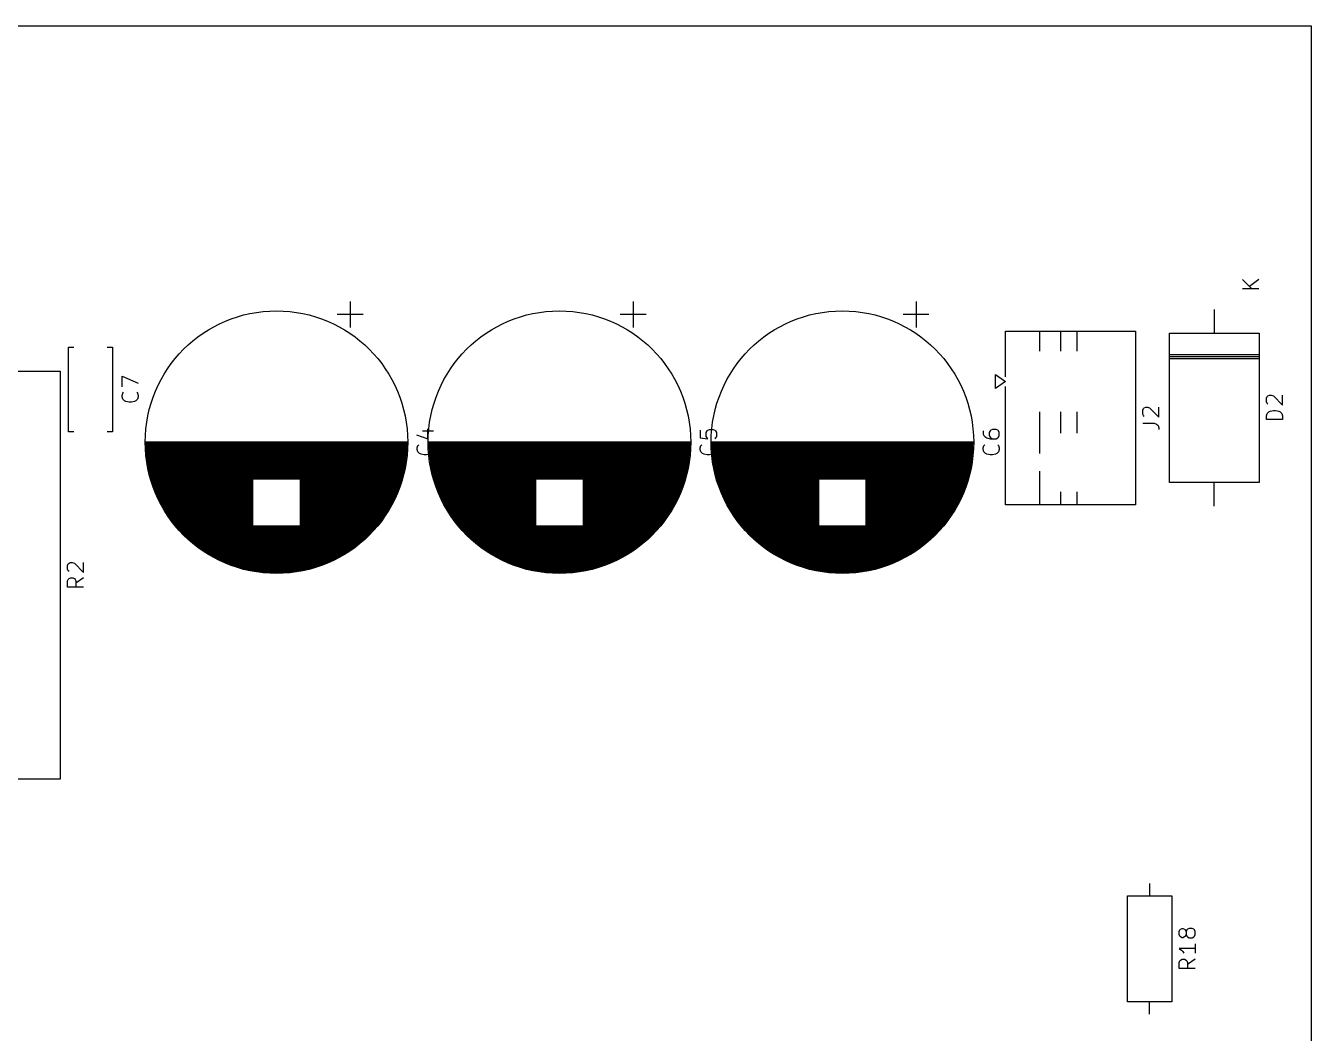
# Model space of a CAD drawing. Header units: millimetres. Extents: x 20 to 168, y -138 to -20.
# Drawn here: x 88.5 to 168, y -82.3 to -20 of the extents above; entities that cross this region are included whole.
import ezdxf

# ---------------------------------------------------------------- set-up
doc = ezdxf.new("R2010")
doc.units = ezdxf.units.MM
doc.layers.add('Edge.Cuts', color=40, linetype='CONTINUOUS', true_color=0xfabd2f)
doc.layers.add('F.Silkscreen', color=254, linetype='CONTINUOUS', true_color=0xebdbb2)

msp = doc.modelspace()

# ---------------------------------------------------------------- linework, layer by layer
at = {"layer": 'Edge.Cuts', "linetype": 'CONTINUOUS'}
for p, q in [((20, -20), (168, -20)), ((168, -20), (168, -138))]:
    msp.add_line(p, q, dxfattribs=at)
at = {"layer": 'F.Silkscreen', "linetype": 'CONTINUOUS'}
for p, q in [((163.754819, -35.690476), (164.326247, -36.261904)), ((164.754819, -35.690476), (164.18339, -36.119047)), ((164.754819, -36.261904), (163.754819, -36.261904)), ((108.555, -37.060509), (108.555, -38.660509)), ((126.055, -37.060509), (126.055, -38.660509)), ((143.555, -37.060509), (143.555, -38.660509)), ((109.355, -37.860509), (107.755, -37.860509)), ((126.855, -37.860509), (125.255, -37.860509)), ((144.355, -37.860509), (142.755, -37.860509)), ((162, -37.54), (162, -39)), ((149.08, -38.88), (157.12, -38.88)), ((149.08, -41.7), (149.08, -38.88)), ((151.2, -38.88), (151.2, -40.12)), ((152.5, -38.88), (152.5, -40.12)), ((153.5, -38.88), (153.5, -40.12)), ((157.12, -38.88), (157.12, -49.62)), ((159.23, -39), (164.77, -39)), ((159.23, -48.24), (159.23, -39)), ((164.77, -39), (164.77, -48.24)), ((91.13, -39.88), (91.467, -39.88)), ((91.13, -45.12), (91.13, -39.88)), ((93.533, -39.88), (93.87, -39.88)), ((93.87, -39.88), (93.87, -45.12)), ((164.77, -40.35), (159.23, -40.35)), ((164.77, -40.47), (159.23, -40.47)), ((164.77, -40.59), (159.23, -40.59)), ((87.44, -41.35), (90.62, -41.35)), ((90.62, -41.35), (90.62, -66.59)), ((94.454819, -42.333332), (94.454819, -41.666666)), ((94.454819, -41.666666), (95.454819, -42.095237)), ((148.47, -42.44), (148.47, -41.56)), ((148.47, -41.56), (149.08, -42)), ((148.47, -42.44), (148.47, -41.56)), ((148.47, -41.56), (149.08, -42)), ((149.08, -42), (148.47, -42.44)), ((149.08, -42), (148.47, -42.44)), ((94.454819, -42.857142), (94.502438, -42.714285)), ((94.454819, -42.95238), (94.454819, -42.857142)), ((94.502438, -42.714285), (94.550057, -42.666666)), ((95.35958, -42.666666), (95.4072, -42.714285)), ((95.4072, -42.714285), (95.454819, -42.857142)), ((95.454819, -42.857142), (95.454819, -42.95238)), ((149.08, -49.62), (149.08, -42.3)), ((165.224819, -43.024761), (165.272438, -42.929523)), ((165.272438, -42.929523), (165.320057, -42.881904)), ((165.320057, -42.881904), (165.415295, -42.834285)), ((165.415295, -42.834285), (165.510533, -42.834285)), ((165.510533, -42.834285), (165.65339, -42.881904)), ((165.65339, -42.881904), (166.224819, -43.453332)), ((166.224819, -43.453332), (166.224819, -42.834285)), ((94.502438, -43.095237), (94.454819, -42.95238)), ((94.597676, -43.190475), (94.502438, -43.095237)), ((94.692914, -43.238094), (94.597676, -43.190475)), ((94.88339, -43.285713), (94.692914, -43.238094)), ((95.026247, -43.285713), (94.88339, -43.285713)), ((95.216723, -43.238094), (95.026247, -43.285713)), ((95.311961, -43.190475), (95.216723, -43.238094)), ((95.4072, -43.095237), (95.311961, -43.190475)), ((95.454819, -42.95238), (95.4072, -43.095237)), ((157.574819, -43.773809), (157.622438, -43.678571)), ((157.622438, -43.678571), (157.670057, -43.630952)), ((157.670057, -43.630952), (157.765295, -43.583333)), ((157.765295, -43.583333), (157.860533, -43.583333)), ((157.860533, -43.583333), (158.00339, -43.630952)), ((158.00339, -43.630952), (158.574819, -44.20238)), ((158.574819, -44.20238), (158.574819, -43.583333)), ((165.224819, -43.262856), (165.224819, -43.024761)), ((165.272438, -43.358094), (165.224819, -43.262856)), ((165.320057, -43.405713), (165.272438, -43.358094)), ((151.2, -43.88), (151.2, -46.457)), ((152.5, -43.88), (152.5, -45.188)), ((153.5, -43.88), (153.5, -45.188)), ((157.574819, -44.011904), (157.574819, -43.773809)), ((157.622438, -44.107142), (157.574819, -44.011904)), ((157.670057, -44.154761), (157.622438, -44.107142)), ((165.224819, -44.119999), (165.272438, -43.977142)), ((165.224819, -44.358094), (165.224819, -44.119999)), ((166.224819, -44.358094), (165.224819, -44.358094)), ((165.272438, -43.977142), (165.367676, -43.881904)), ((165.367676, -43.881904), (165.462914, -43.834285)), ((165.462914, -43.834285), (165.65339, -43.786666)), ((165.65339, -43.786666), (165.796247, -43.786666)), ((165.796247, -43.786666), (165.986723, -43.834285)), ((165.986723, -43.834285), (166.081961, -43.881904)), ((166.081961, -43.881904), (166.1772, -43.977142)), ((166.1772, -43.977142), (166.224819, -44.119999)), ((166.224819, -44.119999), (166.224819, -44.358094)), ((91.467, -45.12), (91.13, -45.12)), ((93.87, -45.12), (93.533, -45.12)), ((112.6572, -45.297618), (113.371485, -45.535713)), ((113.038152, -45.059523), (113.704819, -45.059523)), ((113.371485, -45.535713), (113.371485, -44.916666)), ((130.204819, -45.011904), (130.204819, -45.488094)), ((130.585771, -45.154761), (130.63339, -45.059523)), ((130.585771, -45.392856), (130.585771, -45.154761)), ((130.63339, -45.059523), (130.681009, -45.011904)), ((130.681009, -45.011904), (130.776247, -44.964285)), ((130.776247, -44.964285), (131.014342, -44.964285)), ((131.014342, -44.964285), (131.10958, -45.011904)), ((131.10958, -45.011904), (131.1572, -45.059523)), ((131.1572, -45.059523), (131.204819, -45.154761)), ((131.204819, -45.154761), (131.204819, -45.392856)), ((147.704819, -45.059523), (147.704819, -45.249999)), ((147.704819, -45.249999), (147.752438, -45.345237)), ((148.13339, -45.059523), (148.085771, -45.154761)), ((148.085771, -45.154761), (148.085771, -45.345237)), ((148.181009, -45.011904), (148.13339, -45.059523)), ((148.276247, -44.964285), (148.181009, -45.011904)), ((148.514342, -44.964285), (148.276247, -44.964285)), ((148.60958, -45.011904), (148.514342, -44.964285)), ((148.6572, -45.059523), (148.60958, -45.011904)), ((148.704819, -45.154761), (148.6572, -45.059523)), ((148.704819, -45.345237), (148.704819, -45.154761)), ((157.574819, -44.583333), (158.289104, -44.583333)), ((158.289104, -44.583333), (158.431961, -44.630952)), ((158.431961, -44.630952), (158.5272, -44.72619)), ((158.5272, -44.72619), (158.574819, -44.869047)), ((158.574819, -44.869047), (158.574819, -44.964285)), ((112.08, -45.75), (95.92, -45.75)), ((112.08, -45.79), (95.92, -45.79)), ((112.08, -45.83), (95.92, -45.83)), ((112.079, -45.87), (95.921, -45.87)), ((112.078, -45.91), (95.922, -45.91)), ((112.078, -45.95), (95.922, -45.95)), ((112.076, -45.99), (95.924, -45.99)), ((112.075, -46.03), (95.925, -46.03)), ((112.074, -46.07), (95.926, -46.07)), ((112.072, -46.11), (95.928, -46.11)), ((112.704819, -46.107142), (112.752438, -45.964285)), ((112.704819, -46.20238), (112.704819, -46.107142)), ((112.752438, -45.964285), (112.800057, -45.916666)), ((129.58, -45.75), (113.42, -45.75)), ((129.58, -45.79), (113.42, -45.79)), ((129.58, -45.83), (113.42, -45.83)), ((129.579, -45.87), (113.421, -45.87)), ((129.578, -45.91), (113.422, -45.91)), ((129.578, -45.95), (113.422, -45.95)), ((129.576, -45.99), (113.424, -45.99)), ((129.575, -46.03), (113.425, -46.03)), ((129.574, -46.07), (113.426, -46.07)), ((129.572, -46.11), (113.428, -46.11)), ((113.60958, -45.916666), (113.6572, -45.964285)), ((113.6572, -45.964285), (113.704819, -46.107142)), ((113.704819, -46.107142), (113.704819, -46.20238)), ((130.204819, -45.488094), (130.681009, -45.535713)), ((130.204819, -46.107142), (130.252438, -45.964285)), ((130.204819, -46.20238), (130.204819, -46.107142)), ((130.252438, -45.964285), (130.300057, -45.916666)), ((130.63339, -45.488094), (130.585771, -45.392856)), ((130.681009, -45.535713), (130.63339, -45.488094)), ((147.08, -45.75), (130.92, -45.75)), ((147.08, -45.79), (130.92, -45.79)), ((147.08, -45.83), (130.92, -45.83)), ((147.079, -45.87), (130.921, -45.87)), ((147.078, -45.91), (130.922, -45.91)), ((147.078, -45.95), (130.922, -45.95)), ((147.076, -45.99), (130.924, -45.99)), ((147.075, -46.03), (130.925, -46.03)), ((147.074, -46.07), (130.926, -46.07)), ((147.072, -46.11), (130.928, -46.11)), ((131.1572, -45.488094), (131.10958, -45.535713)), ((131.10958, -45.916666), (131.1572, -45.964285)), ((131.204819, -45.392856), (131.1572, -45.488094)), ((131.1572, -45.964285), (131.204819, -46.107142)), ((131.204819, -46.107142), (131.204819, -46.20238)), ((147.704819, -46.107142), (147.752438, -45.964285)), ((147.704819, -46.20238), (147.704819, -46.107142)), ((147.752438, -45.345237), (147.800057, -45.392856)), ((147.752438, -45.964285), (147.800057, -45.916666)), ((147.800057, -45.392856), (147.942914, -45.488094)), ((147.942914, -45.488094), (148.13339, -45.535713)), ((148.085771, -45.345237), (148.13339, -45.440475)), ((148.13339, -45.440475), (148.181009, -45.488094)), ((148.13339, -45.535713), (148.514342, -45.535713)), ((148.181009, -45.488094), (148.276247, -45.535713)), ((148.514342, -45.535713), (148.60958, -45.488094)), ((148.60958, -45.488094), (148.6572, -45.440475)), ((148.60958, -45.916666), (148.6572, -45.964285)), ((148.6572, -45.440475), (148.704819, -45.345237)), ((148.6572, -45.964285), (148.704819, -46.107142)), ((148.704819, -46.107142), (148.704819, -46.20238)), ((112.07, -46.15), (95.93, -46.15)), ((112.068, -46.19), (95.932, -46.19)), ((112.066, -46.23), (95.934, -46.23)), ((112.063, -46.27), (95.937, -46.27)), ((112.061, -46.31), (95.939, -46.31)), ((112.058, -46.35), (95.942, -46.35)), ((112.055, -46.39), (95.945, -46.39)), ((112.051, -46.43), (95.949, -46.43)), ((112.048, -46.47), (95.952, -46.47)), ((112.044, -46.51), (95.956, -46.51)), ((112.04, -46.55), (95.96, -46.55)), ((112.036, -46.59), (95.964, -46.59)), ((112.032, -46.63), (95.968, -46.63)), ((112.028, -46.67), (95.972, -46.67)), ((112.023, -46.71), (95.977, -46.71)), ((112.018, -46.75), (95.982, -46.75)), ((112.013, -46.79), (95.987, -46.79)), ((112.008, -46.83), (95.992, -46.83)), ((112.002, -46.87), (95.998, -46.87)), ((112.752438, -46.345237), (112.704819, -46.20238)), ((112.847676, -46.440475), (112.752438, -46.345237)), ((112.942914, -46.488094), (112.847676, -46.440475)), ((113.13339, -46.535713), (112.942914, -46.488094)), ((113.276247, -46.535713), (113.13339, -46.535713)), ((113.466723, -46.488094), (113.276247, -46.535713)), ((129.57, -46.15), (113.43, -46.15)), ((129.568, -46.19), (113.432, -46.19)), ((129.566, -46.23), (113.434, -46.23)), ((129.563, -46.27), (113.437, -46.27)), ((129.561, -46.31), (113.439, -46.31)), ((129.558, -46.35), (113.442, -46.35)), ((129.555, -46.39), (113.445, -46.39)), ((129.551, -46.43), (113.449, -46.43)), ((129.548, -46.47), (113.452, -46.47)), ((129.544, -46.51), (113.456, -46.51)), ((129.54, -46.55), (113.46, -46.55)), ((129.536, -46.59), (113.464, -46.59)), ((113.561961, -46.440475), (113.466723, -46.488094)), ((129.532, -46.63), (113.468, -46.63)), ((129.528, -46.67), (113.472, -46.67)), ((129.523, -46.71), (113.477, -46.71)), ((129.518, -46.75), (113.482, -46.75)), ((129.513, -46.79), (113.487, -46.79)), ((129.508, -46.83), (113.492, -46.83)), ((129.502, -46.87), (113.498, -46.87)), ((113.6572, -46.345237), (113.561961, -46.440475)), ((113.704819, -46.20238), (113.6572, -46.345237)), ((130.252438, -46.345237), (130.204819, -46.20238)), ((130.347676, -46.440475), (130.252438, -46.345237)), ((130.442914, -46.488094), (130.347676, -46.440475)), ((130.63339, -46.535713), (130.442914, -46.488094)), ((130.776247, -46.535713), (130.63339, -46.535713)), ((130.966723, -46.488094), (130.776247, -46.535713)), ((147.07, -46.15), (130.93, -46.15)), ((147.068, -46.19), (130.932, -46.19)), ((147.066, -46.23), (130.934, -46.23)), ((147.063, -46.27), (130.937, -46.27)), ((147.061, -46.31), (130.939, -46.31)), ((147.058, -46.35), (130.942, -46.35)), ((147.055, -46.39), (130.945, -46.39)), ((147.051, -46.43), (130.949, -46.43)), ((147.048, -46.47), (130.952, -46.47)), ((147.044, -46.51), (130.956, -46.51)), ((147.04, -46.55), (130.96, -46.55)), ((147.036, -46.59), (130.964, -46.59)), ((131.061961, -46.440475), (130.966723, -46.488094)), ((147.032, -46.63), (130.968, -46.63)), ((147.028, -46.67), (130.972, -46.67)), ((147.023, -46.71), (130.977, -46.71)), ((147.018, -46.75), (130.982, -46.75)), ((147.013, -46.79), (130.987, -46.79)), ((147.008, -46.83), (130.992, -46.83)), ((147.002, -46.87), (130.998, -46.87)), ((131.1572, -46.345237), (131.061961, -46.440475)), ((131.204819, -46.20238), (131.1572, -46.345237)), ((147.752438, -46.345237), (147.704819, -46.20238)), ((147.847676, -46.440475), (147.752438, -46.345237)), ((147.942914, -46.488094), (147.847676, -46.440475)), ((148.13339, -46.535713), (147.942914, -46.488094)), ((148.276247, -46.535713), (148.13339, -46.535713)), ((148.466723, -46.488094), (148.276247, -46.535713)), ((148.561961, -46.440475), (148.466723, -46.488094)), ((148.6572, -46.345237), (148.561961, -46.440475)), ((148.704819, -46.20238), (148.6572, -46.345237)), ((111.997, -46.91), (96.003, -46.91)), ((111.991, -46.95), (96.009, -46.95)), ((111.985, -46.99), (96.015, -46.99)), ((111.978, -47.03), (96.022, -47.03)), ((111.972, -47.07), (96.028, -47.07)), ((111.965, -47.11), (96.035, -47.11)), ((111.958, -47.15), (96.042, -47.15)), ((111.951, -47.19), (96.049, -47.19)), ((111.944, -47.23), (96.056, -47.23)), ((111.936, -47.27), (96.064, -47.27)), ((111.929, -47.31), (96.071, -47.31)), ((111.921, -47.35), (96.079, -47.35)), ((111.913, -47.39), (96.087, -47.39)), ((111.904, -47.43), (96.096, -47.43)), ((111.896, -47.47), (96.104, -47.47)), ((111.887, -47.51), (96.113, -47.51)), ((111.878, -47.55), (96.122, -47.55)), ((111.869, -47.59), (96.131, -47.59)), ((111.859, -47.63), (96.141, -47.63)), ((111.85, -47.67), (96.15, -47.67)), ((129.497, -46.91), (113.503, -46.91)), ((129.491, -46.95), (113.509, -46.95)), ((129.485, -46.99), (113.515, -46.99)), ((129.478, -47.03), (113.522, -47.03)), ((129.472, -47.07), (113.528, -47.07)), ((129.465, -47.11), (113.535, -47.11)), ((129.458, -47.15), (113.542, -47.15)), ((129.451, -47.19), (113.549, -47.19)), ((129.444, -47.23), (113.556, -47.23)), ((129.436, -47.27), (113.564, -47.27)), ((129.429, -47.31), (113.571, -47.31)), ((129.421, -47.35), (113.579, -47.35)), ((129.413, -47.39), (113.587, -47.39)), ((129.404, -47.43), (113.596, -47.43)), ((129.396, -47.47), (113.604, -47.47)), ((129.387, -47.51), (113.613, -47.51)), ((129.378, -47.55), (113.622, -47.55)), ((129.369, -47.59), (113.631, -47.59)), ((129.359, -47.63), (113.641, -47.63)), ((129.35, -47.67), (113.65, -47.67)), ((146.997, -46.91), (131.003, -46.91)), ((146.991, -46.95), (131.009, -46.95)), ((146.985, -46.99), (131.015, -46.99)), ((146.978, -47.03), (131.022, -47.03)), ((146.972, -47.07), (131.028, -47.07)), ((146.965, -47.11), (131.035, -47.11)), ((146.958, -47.15), (131.042, -47.15)), ((146.951, -47.19), (131.049, -47.19)), ((146.944, -47.23), (131.056, -47.23)), ((146.936, -47.27), (131.064, -47.27)), ((146.929, -47.31), (131.071, -47.31)), ((146.921, -47.35), (131.079, -47.35)), ((146.913, -47.39), (131.087, -47.39)), ((146.904, -47.43), (131.096, -47.43)), ((146.896, -47.47), (131.104, -47.47)), ((146.887, -47.51), (131.113, -47.51)), ((146.878, -47.55), (131.122, -47.55)), ((146.869, -47.59), (131.131, -47.59)), ((146.859, -47.63), (131.141, -47.63)), ((146.85, -47.67), (131.15, -47.67)), ((151.2, -47.543), (151.2, -49.62)), ((111.84, -47.71), (96.16, -47.71)), ((111.83, -47.75), (96.17, -47.75)), ((111.82, -47.79), (96.18, -47.79)), ((111.809, -47.83), (96.191, -47.83)), ((111.798, -47.87), (96.202, -47.87)), ((111.787, -47.91), (96.213, -47.91)), ((111.776, -47.95), (96.224, -47.95)), ((111.765, -47.99), (96.235, -47.99)), ((111.753, -48.03), (96.247, -48.03)), ((102.56, -48.07), (96.258, -48.07)), ((102.56, -48.11), (96.271, -48.11)), ((102.56, -48.15), (96.283, -48.15)), ((102.56, -48.19), (96.295, -48.19)), ((102.56, -48.23), (96.308, -48.23)), ((102.56, -48.27), (96.321, -48.27)), ((102.56, -48.31), (96.334, -48.31)), ((102.56, -48.35), (96.348, -48.35)), ((102.56, -48.39), (96.361, -48.39)), ((102.56, -48.43), (96.375, -48.43)), ((102.56, -48.47), (96.389, -48.47)), ((111.742, -48.07), (105.44, -48.07)), ((111.729, -48.11), (105.44, -48.11)), ((111.717, -48.15), (105.44, -48.15)), ((111.705, -48.19), (105.44, -48.19)), ((111.692, -48.23), (105.44, -48.23)), ((111.679, -48.27), (105.44, -48.27)), ((111.666, -48.31), (105.44, -48.31)), ((111.652, -48.35), (105.44, -48.35)), ((111.639, -48.39), (105.44, -48.39)), ((111.625, -48.43), (105.44, -48.43)), ((111.611, -48.47), (105.44, -48.47)), ((129.34, -47.71), (113.66, -47.71)), ((129.33, -47.75), (113.67, -47.75)), ((129.32, -47.79), (113.68, -47.79)), ((129.309, -47.83), (113.691, -47.83)), ((129.298, -47.87), (113.702, -47.87)), ((129.287, -47.91), (113.713, -47.91)), ((129.276, -47.95), (113.724, -47.95)), ((129.265, -47.99), (113.735, -47.99)), ((129.253, -48.03), (113.747, -48.03)), ((120.06, -48.07), (113.758, -48.07)), ((120.06, -48.11), (113.771, -48.11)), ((120.06, -48.15), (113.783, -48.15)), ((120.06, -48.19), (113.795, -48.19)), ((120.06, -48.23), (113.808, -48.23)), ((120.06, -48.27), (113.821, -48.27)), ((120.06, -48.31), (113.834, -48.31)), ((120.06, -48.35), (113.848, -48.35)), ((120.06, -48.39), (113.861, -48.39)), ((120.06, -48.43), (113.875, -48.43)), ((120.06, -48.47), (113.889, -48.47)), ((129.242, -48.07), (122.94, -48.07)), ((129.229, -48.11), (122.94, -48.11)), ((129.217, -48.15), (122.94, -48.15)), ((129.205, -48.19), (122.94, -48.19)), ((129.192, -48.23), (122.94, -48.23)), ((129.179, -48.27), (122.94, -48.27)), ((129.166, -48.31), (122.94, -48.31)), ((129.152, -48.35), (122.94, -48.35)), ((129.139, -48.39), (122.94, -48.39)), ((129.125, -48.43), (122.94, -48.43)), ((129.111, -48.47), (122.94, -48.47)), ((146.84, -47.71), (131.16, -47.71)), ((146.83, -47.75), (131.17, -47.75)), ((146.82, -47.79), (131.18, -47.79)), ((146.809, -47.83), (131.191, -47.83)), ((146.798, -47.87), (131.202, -47.87)), ((146.787, -47.91), (131.213, -47.91)), ((146.776, -47.95), (131.224, -47.95)), ((146.765, -47.99), (131.235, -47.99)), ((146.753, -48.03), (131.247, -48.03)), ((137.56, -48.07), (131.258, -48.07)), ((137.56, -48.11), (131.271, -48.11)), ((137.56, -48.15), (131.283, -48.15)), ((137.56, -48.19), (131.295, -48.19)), ((137.56, -48.23), (131.308, -48.23)), ((137.56, -48.27), (131.321, -48.27)), ((137.56, -48.31), (131.334, -48.31)), ((137.56, -48.35), (131.348, -48.35)), ((137.56, -48.39), (131.361, -48.39)), ((137.56, -48.43), (131.375, -48.43)), ((137.56, -48.47), (131.389, -48.47)), ((146.742, -48.07), (140.44, -48.07)), ((146.729, -48.11), (140.44, -48.11)), ((146.717, -48.15), (140.44, -48.15)), ((146.705, -48.19), (140.44, -48.19)), ((146.692, -48.23), (140.44, -48.23)), ((146.679, -48.27), (140.44, -48.27)), ((146.666, -48.31), (140.44, -48.31)), ((146.652, -48.35), (140.44, -48.35)), ((146.639, -48.39), (140.44, -48.39)), ((146.625, -48.43), (140.44, -48.43)), ((146.611, -48.47), (140.44, -48.47)), ((164.77, -48.24), (159.23, -48.24)), ((162, -49.7), (162, -48.24)), ((102.56, -48.51), (96.403, -48.51)), ((102.56, -48.55), (96.418, -48.55)), ((102.56, -48.59), (96.433, -48.59)), ((102.56, -48.63), (96.448, -48.63)), ((102.56, -48.67), (96.463, -48.67)), ((102.56, -48.71), (96.479, -48.71)), ((102.56, -48.75), (96.495, -48.75)), ((102.56, -48.79), (96.511, -48.79)), ((102.56, -48.83), (96.527, -48.83)), ((102.56, -48.87), (96.543, -48.87)), ((102.56, -48.91), (96.56, -48.91)), ((102.56, -48.95), (96.577, -48.95)), ((102.56, -48.99), (96.594, -48.99)), ((102.56, -49.03), (96.612, -49.03)), ((102.56, -49.07), (96.63, -49.07)), ((102.56, -49.11), (96.648, -49.11)), ((102.56, -49.15), (96.666, -49.15)), ((102.56, -49.19), (96.685, -49.19)), ((102.56, -49.23), (96.704, -49.23)), ((102.56, -49.27), (96.723, -49.27)), ((111.597, -48.51), (105.44, -48.51)), ((111.582, -48.55), (105.44, -48.55)), ((111.567, -48.59), (105.44, -48.59)), ((111.552, -48.63), (105.44, -48.63)), ((111.537, -48.67), (105.44, -48.67)), ((111.521, -48.71), (105.44, -48.71)), ((111.505, -48.75), (105.44, -48.75)), ((111.489, -48.79), (105.44, -48.79)), ((111.473, -48.83), (105.44, -48.83)), ((111.457, -48.87), (105.44, -48.87)), ((111.44, -48.91), (105.44, -48.91)), ((111.423, -48.95), (105.44, -48.95)), ((111.406, -48.99), (105.44, -48.99)), ((111.388, -49.03), (105.44, -49.03)), ((111.37, -49.07), (105.44, -49.07)), ((111.352, -49.11), (105.44, -49.11)), ((111.334, -49.15), (105.44, -49.15)), ((111.315, -49.19), (105.44, -49.19)), ((111.296, -49.23), (105.44, -49.23)), ((111.277, -49.27), (105.44, -49.27)), ((120.06, -48.51), (113.903, -48.51)), ((120.06, -48.55), (113.918, -48.55)), ((120.06, -48.59), (113.933, -48.59)), ((120.06, -48.63), (113.948, -48.63)), ((120.06, -48.67), (113.963, -48.67)), ((120.06, -48.71), (113.979, -48.71)), ((120.06, -48.75), (113.995, -48.75)), ((120.06, -48.79), (114.011, -48.79)), ((120.06, -48.83), (114.027, -48.83)), ((120.06, -48.87), (114.043, -48.87)), ((120.06, -48.91), (114.06, -48.91)), ((120.06, -48.95), (114.077, -48.95)), ((120.06, -48.99), (114.094, -48.99)), ((120.06, -49.03), (114.112, -49.03)), ((120.06, -49.07), (114.13, -49.07)), ((120.06, -49.11), (114.148, -49.11)), ((120.06, -49.15), (114.166, -49.15)), ((120.06, -49.19), (114.185, -49.19)), ((120.06, -49.23), (114.204, -49.23)), ((120.06, -49.27), (114.223, -49.27)), ((129.097, -48.51), (122.94, -48.51)), ((129.082, -48.55), (122.94, -48.55)), ((129.067, -48.59), (122.94, -48.59)), ((129.052, -48.63), (122.94, -48.63)), ((129.037, -48.67), (122.94, -48.67)), ((129.021, -48.71), (122.94, -48.71)), ((129.005, -48.75), (122.94, -48.75)), ((128.989, -48.79), (122.94, -48.79)), ((128.973, -48.83), (122.94, -48.83)), ((128.957, -48.87), (122.94, -48.87)), ((128.94, -48.91), (122.94, -48.91)), ((128.923, -48.95), (122.94, -48.95)), ((128.906, -48.99), (122.94, -48.99)), ((128.888, -49.03), (122.94, -49.03)), ((128.87, -49.07), (122.94, -49.07)), ((128.852, -49.11), (122.94, -49.11)), ((128.834, -49.15), (122.94, -49.15)), ((128.815, -49.19), (122.94, -49.19)), ((128.796, -49.23), (122.94, -49.23)), ((128.777, -49.27), (122.94, -49.27)), ((137.56, -48.51), (131.403, -48.51)), ((137.56, -48.55), (131.418, -48.55)), ((137.56, -48.59), (131.433, -48.59)), ((137.56, -48.63), (131.448, -48.63)), ((137.56, -48.67), (131.463, -48.67)), ((137.56, -48.71), (131.479, -48.71)), ((137.56, -48.75), (131.495, -48.75)), ((137.56, -48.79), (131.511, -48.79)), ((137.56, -48.83), (131.527, -48.83)), ((137.56, -48.87), (131.543, -48.87)), ((137.56, -48.91), (131.56, -48.91)), ((137.56, -48.95), (131.577, -48.95)), ((137.56, -48.99), (131.594, -48.99)), ((137.56, -49.03), (131.612, -49.03)), ((137.56, -49.07), (131.63, -49.07)), ((137.56, -49.11), (131.648, -49.11)), ((137.56, -49.15), (131.666, -49.15)), ((137.56, -49.19), (131.685, -49.19)), ((137.56, -49.23), (131.704, -49.23)), ((137.56, -49.27), (131.723, -49.27)), ((146.597, -48.51), (140.44, -48.51)), ((146.582, -48.55), (140.44, -48.55)), ((146.567, -48.59), (140.44, -48.59)), ((146.552, -48.63), (140.44, -48.63)), ((146.537, -48.67), (140.44, -48.67)), ((146.521, -48.71), (140.44, -48.71)), ((146.505, -48.75), (140.44, -48.75)), ((146.489, -48.79), (140.44, -48.79)), ((146.473, -48.83), (140.44, -48.83)), ((146.457, -48.87), (140.44, -48.87)), ((146.44, -48.91), (140.44, -48.91)), ((146.423, -48.95), (140.44, -48.95)), ((146.406, -48.99), (140.44, -48.99)), ((146.388, -49.03), (140.44, -49.03)), ((146.37, -49.07), (140.44, -49.07)), ((146.352, -49.11), (140.44, -49.11)), ((146.334, -49.15), (140.44, -49.15)), ((146.315, -49.19), (140.44, -49.19)), ((146.296, -49.23), (140.44, -49.23)), ((146.277, -49.27), (140.44, -49.27)), ((152.5, -48.812), (152.5, -49.62)), ((153.5, -48.812), (153.5, -49.62)), ((102.56, -49.31), (96.742, -49.31)), ((102.56, -49.35), (96.762, -49.35)), ((102.56, -49.39), (96.782, -49.39)), ((102.56, -49.43), (96.802, -49.43)), ((102.56, -49.47), (96.822, -49.47)), ((102.56, -49.51), (96.843, -49.51)), ((102.56, -49.55), (96.864, -49.55)), ((102.56, -49.59), (96.885, -49.59)), ((102.56, -49.63), (96.907, -49.63)), ((102.56, -49.67), (96.929, -49.67)), ((102.56, -49.71), (96.951, -49.71)), ((102.56, -49.75), (96.974, -49.75)), ((102.56, -49.79), (96.996, -49.79)), ((102.56, -49.83), (97.019, -49.83)), ((102.56, -49.87), (97.043, -49.87)), ((102.56, -49.91), (97.067, -49.91)), ((102.56, -49.95), (97.091, -49.95)), ((102.56, -49.99), (97.115, -49.99)), ((102.56, -50.03), (97.14, -50.03)), ((102.56, -50.07), (97.165, -50.07)), ((111.258, -49.31), (105.44, -49.31)), ((111.238, -49.35), (105.44, -49.35)), ((111.218, -49.39), (105.44, -49.39)), ((111.198, -49.43), (105.44, -49.43)), ((111.178, -49.47), (105.44, -49.47)), ((111.157, -49.51), (105.44, -49.51)), ((111.136, -49.55), (105.44, -49.55)), ((111.115, -49.59), (105.44, -49.59)), ((111.093, -49.63), (105.44, -49.63)), ((111.071, -49.67), (105.44, -49.67)), ((111.049, -49.71), (105.44, -49.71)), ((111.026, -49.75), (105.44, -49.75)), ((111.004, -49.79), (105.44, -49.79)), ((110.981, -49.83), (105.44, -49.83)), ((110.957, -49.87), (105.44, -49.87)), ((110.933, -49.91), (105.44, -49.91)), ((110.909, -49.95), (105.44, -49.95)), ((110.885, -49.99), (105.44, -49.99)), ((110.86, -50.03), (105.44, -50.03)), ((110.835, -50.07), (105.44, -50.07)), ((120.06, -49.31), (114.242, -49.31)), ((120.06, -49.35), (114.262, -49.35)), ((120.06, -49.39), (114.282, -49.39)), ((120.06, -49.43), (114.302, -49.43)), ((120.06, -49.47), (114.322, -49.47)), ((120.06, -49.51), (114.343, -49.51)), ((120.06, -49.55), (114.364, -49.55)), ((120.06, -49.59), (114.385, -49.59)), ((120.06, -49.63), (114.407, -49.63)), ((120.06, -49.67), (114.429, -49.67)), ((120.06, -49.71), (114.451, -49.71)), ((120.06, -49.75), (114.474, -49.75)), ((120.06, -49.79), (114.496, -49.79)), ((120.06, -49.83), (114.519, -49.83)), ((120.06, -49.87), (114.543, -49.87)), ((120.06, -49.91), (114.567, -49.91)), ((120.06, -49.95), (114.591, -49.95)), ((120.06, -49.99), (114.615, -49.99)), ((120.06, -50.03), (114.64, -50.03)), ((120.06, -50.07), (114.665, -50.07)), ((128.758, -49.31), (122.94, -49.31)), ((128.738, -49.35), (122.94, -49.35)), ((128.718, -49.39), (122.94, -49.39)), ((128.698, -49.43), (122.94, -49.43)), ((128.678, -49.47), (122.94, -49.47)), ((128.657, -49.51), (122.94, -49.51)), ((128.636, -49.55), (122.94, -49.55)), ((128.615, -49.59), (122.94, -49.59)), ((128.593, -49.63), (122.94, -49.63)), ((128.571, -49.67), (122.94, -49.67)), ((128.549, -49.71), (122.94, -49.71)), ((128.526, -49.75), (122.94, -49.75)), ((128.504, -49.79), (122.94, -49.79)), ((128.481, -49.83), (122.94, -49.83)), ((128.457, -49.87), (122.94, -49.87)), ((128.433, -49.91), (122.94, -49.91)), ((128.409, -49.95), (122.94, -49.95)), ((128.385, -49.99), (122.94, -49.99)), ((128.36, -50.03), (122.94, -50.03)), ((128.335, -50.07), (122.94, -50.07)), ((137.56, -49.31), (131.742, -49.31)), ((137.56, -49.35), (131.762, -49.35)), ((137.56, -49.39), (131.782, -49.39)), ((137.56, -49.43), (131.802, -49.43)), ((137.56, -49.47), (131.822, -49.47)), ((137.56, -49.51), (131.843, -49.51)), ((137.56, -49.55), (131.864, -49.55)), ((137.56, -49.59), (131.885, -49.59)), ((137.56, -49.63), (131.907, -49.63)), ((137.56, -49.67), (131.929, -49.67)), ((137.56, -49.71), (131.951, -49.71)), ((137.56, -49.75), (131.974, -49.75)), ((137.56, -49.79), (131.996, -49.79)), ((137.56, -49.83), (132.019, -49.83)), ((137.56, -49.87), (132.043, -49.87)), ((137.56, -49.91), (132.067, -49.91)), ((137.56, -49.95), (132.091, -49.95)), ((137.56, -49.99), (132.115, -49.99)), ((137.56, -50.03), (132.14, -50.03)), ((137.56, -50.07), (132.165, -50.07)), ((146.258, -49.31), (140.44, -49.31)), ((146.238, -49.35), (140.44, -49.35)), ((146.218, -49.39), (140.44, -49.39)), ((146.198, -49.43), (140.44, -49.43)), ((146.178, -49.47), (140.44, -49.47)), ((146.157, -49.51), (140.44, -49.51)), ((146.136, -49.55), (140.44, -49.55)), ((146.115, -49.59), (140.44, -49.59)), ((146.093, -49.63), (140.44, -49.63)), ((146.071, -49.67), (140.44, -49.67)), ((146.049, -49.71), (140.44, -49.71)), ((146.026, -49.75), (140.44, -49.75)), ((146.004, -49.79), (140.44, -49.79)), ((145.981, -49.83), (140.44, -49.83)), ((145.957, -49.87), (140.44, -49.87)), ((145.933, -49.91), (140.44, -49.91)), ((145.909, -49.95), (140.44, -49.95)), ((145.885, -49.99), (140.44, -49.99)), ((145.86, -50.03), (140.44, -50.03)), ((145.835, -50.07), (140.44, -50.07)), ((157.12, -49.62), (149.08, -49.62)), ((102.56, -50.11), (97.19, -50.11)), ((102.56, -50.15), (97.215, -50.15)), ((102.56, -50.19), (97.241, -50.19)), ((102.56, -50.23), (97.268, -50.23)), ((102.56, -50.27), (97.294, -50.27)), ((102.56, -50.31), (97.321, -50.31)), ((102.56, -50.35), (97.349, -50.35)), ((102.56, -50.39), (97.376, -50.39)), ((102.56, -50.43), (97.404, -50.43)), ((102.56, -50.47), (97.433, -50.47)), ((102.56, -50.51), (97.461, -50.51)), ((102.56, -50.55), (97.491, -50.55)), ((102.56, -50.59), (97.52, -50.59)), ((102.56, -50.63), (97.55, -50.63)), ((102.56, -50.67), (97.58, -50.67)), ((102.56, -50.71), (97.611, -50.71)), ((102.56, -50.75), (97.642, -50.75)), ((102.56, -50.79), (97.673, -50.79)), ((102.56, -50.83), (97.705, -50.83)), ((102.56, -50.87), (97.738, -50.87)), ((110.81, -50.11), (105.44, -50.11)), ((110.785, -50.15), (105.44, -50.15)), ((110.759, -50.19), (105.44, -50.19)), ((110.732, -50.23), (105.44, -50.23)), ((110.706, -50.27), (105.44, -50.27)), ((110.679, -50.31), (105.44, -50.31)), ((110.651, -50.35), (105.44, -50.35)), ((110.624, -50.39), (105.44, -50.39)), ((110.596, -50.43), (105.44, -50.43)), ((110.567, -50.47), (105.44, -50.47)), ((110.539, -50.51), (105.44, -50.51)), ((110.509, -50.55), (105.44, -50.55)), ((110.48, -50.59), (105.44, -50.59)), ((110.45, -50.63), (105.44, -50.63)), ((110.42, -50.67), (105.44, -50.67)), ((110.389, -50.71), (105.44, -50.71)), ((110.358, -50.75), (105.44, -50.75)), ((110.327, -50.79), (105.44, -50.79)), ((110.295, -50.83), (105.44, -50.83)), ((110.262, -50.87), (105.44, -50.87)), ((120.06, -50.11), (114.69, -50.11)), ((120.06, -50.15), (114.715, -50.15)), ((120.06, -50.19), (114.741, -50.19)), ((120.06, -50.23), (114.768, -50.23)), ((120.06, -50.27), (114.794, -50.27)), ((120.06, -50.31), (114.821, -50.31)), ((120.06, -50.35), (114.849, -50.35)), ((120.06, -50.39), (114.876, -50.39)), ((120.06, -50.43), (114.904, -50.43)), ((120.06, -50.47), (114.933, -50.47)), ((120.06, -50.51), (114.961, -50.51)), ((120.06, -50.55), (114.991, -50.55)), ((120.06, -50.59), (115.02, -50.59)), ((120.06, -50.63), (115.05, -50.63)), ((120.06, -50.67), (115.08, -50.67)), ((120.06, -50.71), (115.111, -50.71)), ((120.06, -50.75), (115.142, -50.75)), ((120.06, -50.79), (115.173, -50.79)), ((120.06, -50.83), (115.205, -50.83)), ((120.06, -50.87), (115.238, -50.87)), ((128.31, -50.11), (122.94, -50.11)), ((128.285, -50.15), (122.94, -50.15)), ((128.259, -50.19), (122.94, -50.19)), ((128.232, -50.23), (122.94, -50.23)), ((128.206, -50.27), (122.94, -50.27)), ((128.179, -50.31), (122.94, -50.31)), ((128.151, -50.35), (122.94, -50.35)), ((128.124, -50.39), (122.94, -50.39)), ((128.096, -50.43), (122.94, -50.43)), ((128.067, -50.47), (122.94, -50.47)), ((128.039, -50.51), (122.94, -50.51)), ((128.009, -50.55), (122.94, -50.55)), ((127.98, -50.59), (122.94, -50.59)), ((127.95, -50.63), (122.94, -50.63)), ((127.92, -50.67), (122.94, -50.67)), ((127.889, -50.71), (122.94, -50.71)), ((127.858, -50.75), (122.94, -50.75)), ((127.827, -50.79), (122.94, -50.79)), ((127.795, -50.83), (122.94, -50.83)), ((127.762, -50.87), (122.94, -50.87)), ((137.56, -50.11), (132.19, -50.11)), ((137.56, -50.15), (132.215, -50.15)), ((137.56, -50.19), (132.241, -50.19)), ((137.56, -50.23), (132.268, -50.23)), ((137.56, -50.27), (132.294, -50.27)), ((137.56, -50.31), (132.321, -50.31)), ((137.56, -50.35), (132.349, -50.35)), ((137.56, -50.39), (132.376, -50.39)), ((137.56, -50.43), (132.404, -50.43)), ((137.56, -50.47), (132.433, -50.47)), ((137.56, -50.51), (132.461, -50.51)), ((137.56, -50.55), (132.491, -50.55)), ((137.56, -50.59), (132.52, -50.59)), ((137.56, -50.63), (132.55, -50.63)), ((137.56, -50.67), (132.58, -50.67)), ((137.56, -50.71), (132.611, -50.71)), ((137.56, -50.75), (132.642, -50.75)), ((137.56, -50.79), (132.673, -50.79)), ((137.56, -50.83), (132.705, -50.83)), ((137.56, -50.87), (132.738, -50.87)), ((145.81, -50.11), (140.44, -50.11)), ((145.785, -50.15), (140.44, -50.15)), ((145.759, -50.19), (140.44, -50.19)), ((145.732, -50.23), (140.44, -50.23)), ((145.706, -50.27), (140.44, -50.27)), ((145.679, -50.31), (140.44, -50.31)), ((145.651, -50.35), (140.44, -50.35)), ((145.624, -50.39), (140.44, -50.39)), ((145.596, -50.43), (140.44, -50.43)), ((145.567, -50.47), (140.44, -50.47)), ((145.539, -50.51), (140.44, -50.51)), ((145.509, -50.55), (140.44, -50.55)), ((145.48, -50.59), (140.44, -50.59)), ((145.45, -50.63), (140.44, -50.63)), ((145.42, -50.67), (140.44, -50.67)), ((145.389, -50.71), (140.44, -50.71)), ((145.358, -50.75), (140.44, -50.75)), ((145.327, -50.79), (140.44, -50.79)), ((145.295, -50.83), (140.44, -50.83)), ((145.262, -50.87), (140.44, -50.87)), ((102.56, -50.91), (97.77, -50.91)), ((110.197, -50.95), (97.803, -50.95)), ((110.163, -50.99), (97.837, -50.99)), ((110.129, -51.03), (97.871, -51.03)), ((110.094, -51.07), (97.906, -51.07)), ((110.06, -51.11), (97.94, -51.11)), ((110.024, -51.15), (97.976, -51.15)), ((109.988, -51.19), (98.012, -51.19)), ((109.952, -51.23), (98.048, -51.23)), ((109.915, -51.27), (98.085, -51.27)), ((109.878, -51.31), (98.122, -51.31)), ((109.84, -51.35), (98.16, -51.35)), ((109.802, -51.39), (98.198, -51.39)), ((109.763, -51.43), (98.237, -51.43)), ((109.723, -51.47), (98.277, -51.47)), ((109.683, -51.51), (98.317, -51.51)), ((109.643, -51.55), (98.357, -51.55)), ((109.602, -51.59), (98.398, -51.59)), ((109.56, -51.63), (98.44, -51.63)), ((109.518, -51.67), (98.482, -51.67)), ((110.23, -50.91), (105.44, -50.91)), ((120.06, -50.91), (115.27, -50.91)), ((127.697, -50.95), (115.303, -50.95)), ((127.663, -50.99), (115.337, -50.99)), ((127.629, -51.03), (115.371, -51.03)), ((127.594, -51.07), (115.406, -51.07)), ((127.56, -51.11), (115.44, -51.11)), ((127.524, -51.15), (115.476, -51.15)), ((127.488, -51.19), (115.512, -51.19)), ((127.452, -51.23), (115.548, -51.23)), ((127.415, -51.27), (115.585, -51.27)), ((127.378, -51.31), (115.622, -51.31)), ((127.34, -51.35), (115.66, -51.35)), ((127.302, -51.39), (115.698, -51.39)), ((127.263, -51.43), (115.737, -51.43)), ((127.223, -51.47), (115.777, -51.47)), ((127.183, -51.51), (115.817, -51.51)), ((127.143, -51.55), (115.857, -51.55)), ((127.102, -51.59), (115.898, -51.59)), ((127.06, -51.63), (115.94, -51.63)), ((127.018, -51.67), (115.982, -51.67)), ((127.73, -50.91), (122.94, -50.91)), ((137.56, -50.91), (132.77, -50.91)), ((145.197, -50.95), (132.803, -50.95)), ((145.163, -50.99), (132.837, -50.99)), ((145.129, -51.03), (132.871, -51.03)), ((145.094, -51.07), (132.906, -51.07)), ((145.06, -51.11), (132.94, -51.11)), ((145.024, -51.15), (132.976, -51.15)), ((144.988, -51.19), (133.012, -51.19)), ((144.952, -51.23), (133.048, -51.23)), ((144.915, -51.27), (133.085, -51.27)), ((144.878, -51.31), (133.122, -51.31)), ((144.84, -51.35), (133.16, -51.35)), ((144.802, -51.39), (133.198, -51.39)), ((144.763, -51.43), (133.237, -51.43)), ((144.723, -51.47), (133.277, -51.47)), ((144.683, -51.51), (133.317, -51.51)), ((144.643, -51.55), (133.357, -51.55)), ((144.602, -51.59), (133.398, -51.59)), ((144.56, -51.63), (133.44, -51.63)), ((144.518, -51.67), (133.482, -51.67)), ((145.23, -50.91), (140.44, -50.91)), ((109.475, -51.71), (98.525, -51.71)), ((109.431, -51.75), (98.569, -51.75)), ((109.387, -51.79), (98.613, -51.79)), ((109.342, -51.83), (98.658, -51.83)), ((109.297, -51.87), (98.703, -51.87)), ((109.25, -51.91), (98.75, -51.91)), ((109.204, -51.95), (98.796, -51.95)), ((109.156, -51.99), (98.844, -51.99)), ((109.107, -52.03), (98.893, -52.03)), ((109.058, -52.07), (98.942, -52.07)), ((109.008, -52.11), (98.992, -52.11)), ((108.957, -52.15), (99.043, -52.15)), ((108.906, -52.19), (99.094, -52.19)), ((108.853, -52.23), (99.147, -52.23)), ((108.8, -52.27), (99.2, -52.27)), ((108.745, -52.31), (99.255, -52.31)), ((108.69, -52.35), (99.31, -52.35)), ((108.634, -52.39), (99.366, -52.39)), ((108.576, -52.43), (99.424, -52.43)), ((108.518, -52.47), (99.482, -52.47)), ((126.975, -51.71), (116.025, -51.71)), ((126.931, -51.75), (116.069, -51.75)), ((126.887, -51.79), (116.113, -51.79)), ((126.842, -51.83), (116.158, -51.83)), ((126.797, -51.87), (116.203, -51.87)), ((126.75, -51.91), (116.25, -51.91)), ((126.704, -51.95), (116.296, -51.95)), ((126.656, -51.99), (116.344, -51.99)), ((126.607, -52.03), (116.393, -52.03)), ((126.558, -52.07), (116.442, -52.07)), ((126.508, -52.11), (116.492, -52.11)), ((126.457, -52.15), (116.543, -52.15)), ((126.406, -52.19), (116.594, -52.19)), ((126.353, -52.23), (116.647, -52.23)), ((126.3, -52.27), (116.7, -52.27)), ((126.245, -52.31), (116.755, -52.31)), ((126.19, -52.35), (116.81, -52.35)), ((126.134, -52.39), (116.866, -52.39)), ((126.076, -52.43), (116.924, -52.43)), ((126.018, -52.47), (116.982, -52.47)), ((144.475, -51.71), (133.525, -51.71)), ((144.431, -51.75), (133.569, -51.75)), ((144.387, -51.79), (133.613, -51.79)), ((144.342, -51.83), (133.658, -51.83)), ((144.297, -51.87), (133.703, -51.87)), ((144.25, -51.91), (133.75, -51.91)), ((144.204, -51.95), (133.796, -51.95)), ((144.156, -51.99), (133.844, -51.99)), ((144.107, -52.03), (133.893, -52.03)), ((144.058, -52.07), (133.942, -52.07)), ((144.008, -52.11), (133.992, -52.11)), ((143.957, -52.15), (134.043, -52.15)), ((143.906, -52.19), (134.094, -52.19)), ((143.853, -52.23), (134.147, -52.23)), ((143.8, -52.27), (134.2, -52.27)), ((143.745, -52.31), (134.255, -52.31)), ((143.69, -52.35), (134.31, -52.35)), ((143.634, -52.39), (134.366, -52.39)), ((143.576, -52.43), (134.424, -52.43)), ((143.518, -52.47), (134.482, -52.47)), ((91.122438, -53.279523), (91.170057, -53.231904)), ((91.170057, -53.231904), (91.265295, -53.184285)), ((91.265295, -53.184285), (91.360533, -53.184285)), ((91.360533, -53.184285), (91.50339, -53.231904)), ((91.50339, -53.231904), (92.074819, -53.803332)), ((92.074819, -53.803332), (92.074819, -53.184285)), ((108.459, -52.51), (99.541, -52.51)), ((108.398, -52.55), (99.602, -52.55)), ((108.336, -52.59), (99.664, -52.59)), ((108.273, -52.63), (99.727, -52.63)), ((108.208, -52.67), (99.792, -52.67)), ((108.142, -52.71), (99.858, -52.71)), ((108.075, -52.75), (99.925, -52.75)), ((108.006, -52.79), (99.994, -52.79)), ((107.936, -52.83), (100.064, -52.83)), ((107.864, -52.87), (100.136, -52.87)), ((107.79, -52.91), (100.21, -52.91)), ((107.714, -52.95), (100.286, -52.95)), ((107.637, -52.99), (100.363, -52.99)), ((107.557, -53.03), (100.443, -53.03)), ((107.475, -53.07), (100.525, -53.07)), ((107.39, -53.11), (100.61, -53.11)), ((107.303, -53.15), (100.697, -53.15)), ((107.213, -53.19), (100.787, -53.19)), ((107.12, -53.23), (100.88, -53.23)), ((107.023, -53.27), (100.977, -53.27)), ((125.959, -52.51), (117.041, -52.51)), ((125.898, -52.55), (117.102, -52.55)), ((125.836, -52.59), (117.164, -52.59)), ((125.773, -52.63), (117.227, -52.63)), ((125.708, -52.67), (117.292, -52.67)), ((125.642, -52.71), (117.358, -52.71)), ((125.575, -52.75), (117.425, -52.75)), ((125.506, -52.79), (117.494, -52.79)), ((125.436, -52.83), (117.564, -52.83)), ((125.364, -52.87), (117.636, -52.87)), ((125.29, -52.91), (117.71, -52.91)), ((125.214, -52.95), (117.786, -52.95)), ((125.137, -52.99), (117.863, -52.99)), ((125.057, -53.03), (117.943, -53.03)), ((124.975, -53.07), (118.025, -53.07)), ((124.89, -53.11), (118.11, -53.11)), ((124.803, -53.15), (118.197, -53.15)), ((124.713, -53.19), (118.287, -53.19)), ((124.62, -53.23), (118.38, -53.23)), ((124.523, -53.27), (118.477, -53.27)), ((143.459, -52.51), (134.541, -52.51)), ((143.398, -52.55), (134.602, -52.55)), ((143.336, -52.59), (134.664, -52.59)), ((143.273, -52.63), (134.727, -52.63)), ((143.208, -52.67), (134.792, -52.67)), ((143.142, -52.71), (134.858, -52.71)), ((143.075, -52.75), (134.925, -52.75)), ((143.006, -52.79), (134.994, -52.79)), ((142.936, -52.83), (135.064, -52.83)), ((142.864, -52.87), (135.136, -52.87)), ((142.79, -52.91), (135.21, -52.91)), ((142.714, -52.95), (135.286, -52.95)), ((142.637, -52.99), (135.363, -52.99)), ((142.557, -53.03), (135.443, -53.03)), ((142.475, -53.07), (135.525, -53.07)), ((142.39, -53.11), (135.61, -53.11)), ((142.303, -53.15), (135.697, -53.15)), ((142.213, -53.19), (135.787, -53.19)), ((142.12, -53.23), (135.88, -53.23)), ((142.023, -53.27), (135.977, -53.27)), ((91.074819, -53.374761), (91.122438, -53.279523)), ((91.074819, -53.612856), (91.074819, -53.374761)), ((91.122438, -53.708094), (91.074819, -53.612856)), ((91.170057, -53.755713), (91.122438, -53.708094)), ((106.923, -53.31), (101.077, -53.31)), ((106.819, -53.35), (101.181, -53.35)), ((106.71, -53.39), (101.29, -53.39)), ((106.597, -53.43), (101.403, -53.43)), ((106.477, -53.47), (101.523, -53.47)), ((106.351, -53.51), (101.649, -53.51)), ((106.217, -53.55), (101.783, -53.55)), ((106.074, -53.59), (101.926, -53.59)), ((105.92, -53.63), (102.08, -53.63)), ((105.751, -53.67), (102.249, -53.67)), ((105.564, -53.71), (102.436, -53.71)), ((105.351, -53.75), (102.649, -53.75)), ((105.097, -53.79), (102.903, -53.79)), ((104.765, -53.83), (103.235, -53.83)), ((124.423, -53.31), (118.577, -53.31)), ((124.319, -53.35), (118.681, -53.35)), ((124.21, -53.39), (118.79, -53.39)), ((124.097, -53.43), (118.903, -53.43)), ((123.977, -53.47), (119.023, -53.47)), ((123.851, -53.51), (119.149, -53.51)), ((123.717, -53.55), (119.283, -53.55)), ((123.574, -53.59), (119.426, -53.59)), ((123.42, -53.63), (119.58, -53.63)), ((123.251, -53.67), (119.749, -53.67)), ((123.064, -53.71), (119.936, -53.71)), ((122.851, -53.75), (120.149, -53.75)), ((122.597, -53.79), (120.403, -53.79)), ((122.265, -53.83), (120.735, -53.83)), ((141.923, -53.31), (136.077, -53.31)), ((141.819, -53.35), (136.181, -53.35)), ((141.71, -53.39), (136.29, -53.39)), ((141.597, -53.43), (136.403, -53.43)), ((141.477, -53.47), (136.523, -53.47)), ((141.351, -53.51), (136.649, -53.51)), ((141.217, -53.55), (136.783, -53.55)), ((141.074, -53.59), (136.926, -53.59)), ((140.92, -53.63), (137.08, -53.63)), ((140.751, -53.67), (137.249, -53.67)), ((140.564, -53.71), (137.436, -53.71)), ((140.351, -53.75), (137.649, -53.75)), ((140.097, -53.79), (137.903, -53.79)), ((139.765, -53.83), (138.235, -53.83)), ((91.074819, -54.327142), (91.122438, -54.231904)), ((91.074819, -54.708094), (91.074819, -54.327142)), ((92.074819, -54.708094), (91.074819, -54.708094)), ((91.122438, -54.231904), (91.170057, -54.184285)), ((91.170057, -54.184285), (91.265295, -54.136666)), ((91.265295, -54.136666), (91.408152, -54.136666)), ((91.408152, -54.136666), (91.50339, -54.184285)), ((91.50339, -54.184285), (91.551009, -54.231904)), ((91.551009, -54.231904), (91.598628, -54.327142)), ((92.074819, -54.136666), (91.598628, -54.469999)), ((91.598628, -54.327142), (91.598628, -54.708094)), ((90.62, -66.59), (87.44, -66.59)), ((158, -73.04), (158, -73.81)), ((156.63, -73.81), (159.37, -73.81)), ((156.63, -80.35), (156.63, -73.81)), ((159.37, -73.81), (159.37, -80.35)), ((159.824819, -76.008571), (159.872438, -75.913333)), ((159.824819, -76.199047), (159.824819, -76.008571)), ((159.872438, -76.294285), (159.824819, -76.199047)), ((159.872438, -75.913333), (159.920057, -75.865714)), ((159.920057, -76.341904), (159.872438, -76.294285)), ((159.920057, -75.865714), (160.015295, -75.818095)), ((160.015295, -75.818095), (160.062914, -75.818095)), ((160.062914, -75.818095), (160.158152, -75.865714)), ((160.158152, -75.865714), (160.205771, -75.913333)), ((160.205771, -76.294285), (160.158152, -76.341904)), ((160.205771, -75.913333), (160.25339, -76.008571)), ((160.25339, -76.199047), (160.205771, -76.294285)), ((160.301009, -75.913333), (160.25339, -76.008571)), ((160.25339, -76.008571), (160.25339, -76.199047)), ((160.25339, -76.199047), (160.301009, -76.294285)), ((160.348628, -75.865714), (160.301009, -75.913333)), ((160.301009, -76.294285), (160.348628, -76.341904)), ((160.443866, -75.818095), (160.348628, -75.865714)), ((160.634342, -75.818095), (160.443866, -75.818095)), ((160.72958, -75.865714), (160.634342, -75.818095)), ((160.7772, -75.913333), (160.72958, -75.865714)), ((160.72958, -76.341904), (160.7772, -76.294285)), ((160.824819, -76.008571), (160.7772, -75.913333)), ((160.7772, -76.294285), (160.824819, -76.199047)), ((160.824819, -76.199047), (160.824819, -76.008571)), ((160.824819, -77.05619), (159.824819, -77.05619)), ((159.824819, -77.05619), (159.967676, -77.151428)), ((160.015295, -76.389523), (159.920057, -76.341904)), ((160.062914, -76.389523), (160.015295, -76.389523)), ((160.158152, -76.341904), (160.062914, -76.389523)), ((160.348628, -76.341904), (160.443866, -76.389523)), ((160.443866, -76.389523), (160.634342, -76.389523)), ((160.634342, -76.389523), (160.72958, -76.341904)), ((160.824819, -76.770476), (160.824819, -77.341904)), ((159.824819, -77.913333), (159.872438, -77.818095)), ((159.824819, -78.294285), (159.824819, -77.913333)), ((159.872438, -77.818095), (159.920057, -77.770476)), ((159.920057, -77.770476), (160.015295, -77.722857)), ((159.967676, -77.151428), (160.062914, -77.246666)), ((160.015295, -77.722857), (160.158152, -77.722857)), ((160.062914, -77.246666), (160.110533, -77.341904)), ((160.158152, -77.722857), (160.25339, -77.770476)), ((160.25339, -77.770476), (160.301009, -77.818095)), ((160.301009, -77.818095), (160.348628, -77.913333)), ((160.824819, -77.722857), (160.348628, -78.05619)), ((160.348628, -77.913333), (160.348628, -78.294285)), ((160.824819, -78.294285), (159.824819, -78.294285)), ((159.37, -80.35), (156.63, -80.35)), ((158, -81.12), (158, -80.35))]:
    msp.add_line(p, q, dxfattribs=at)
at = {"layer": 'F.Silkscreen'}
for centre in [(104, -45.75), (121.5, -45.75), (139, -45.75)]:
    msp.add_circle(centre, 8.12, dxfattribs=at)

doc.saveas('drawing.dxf')
